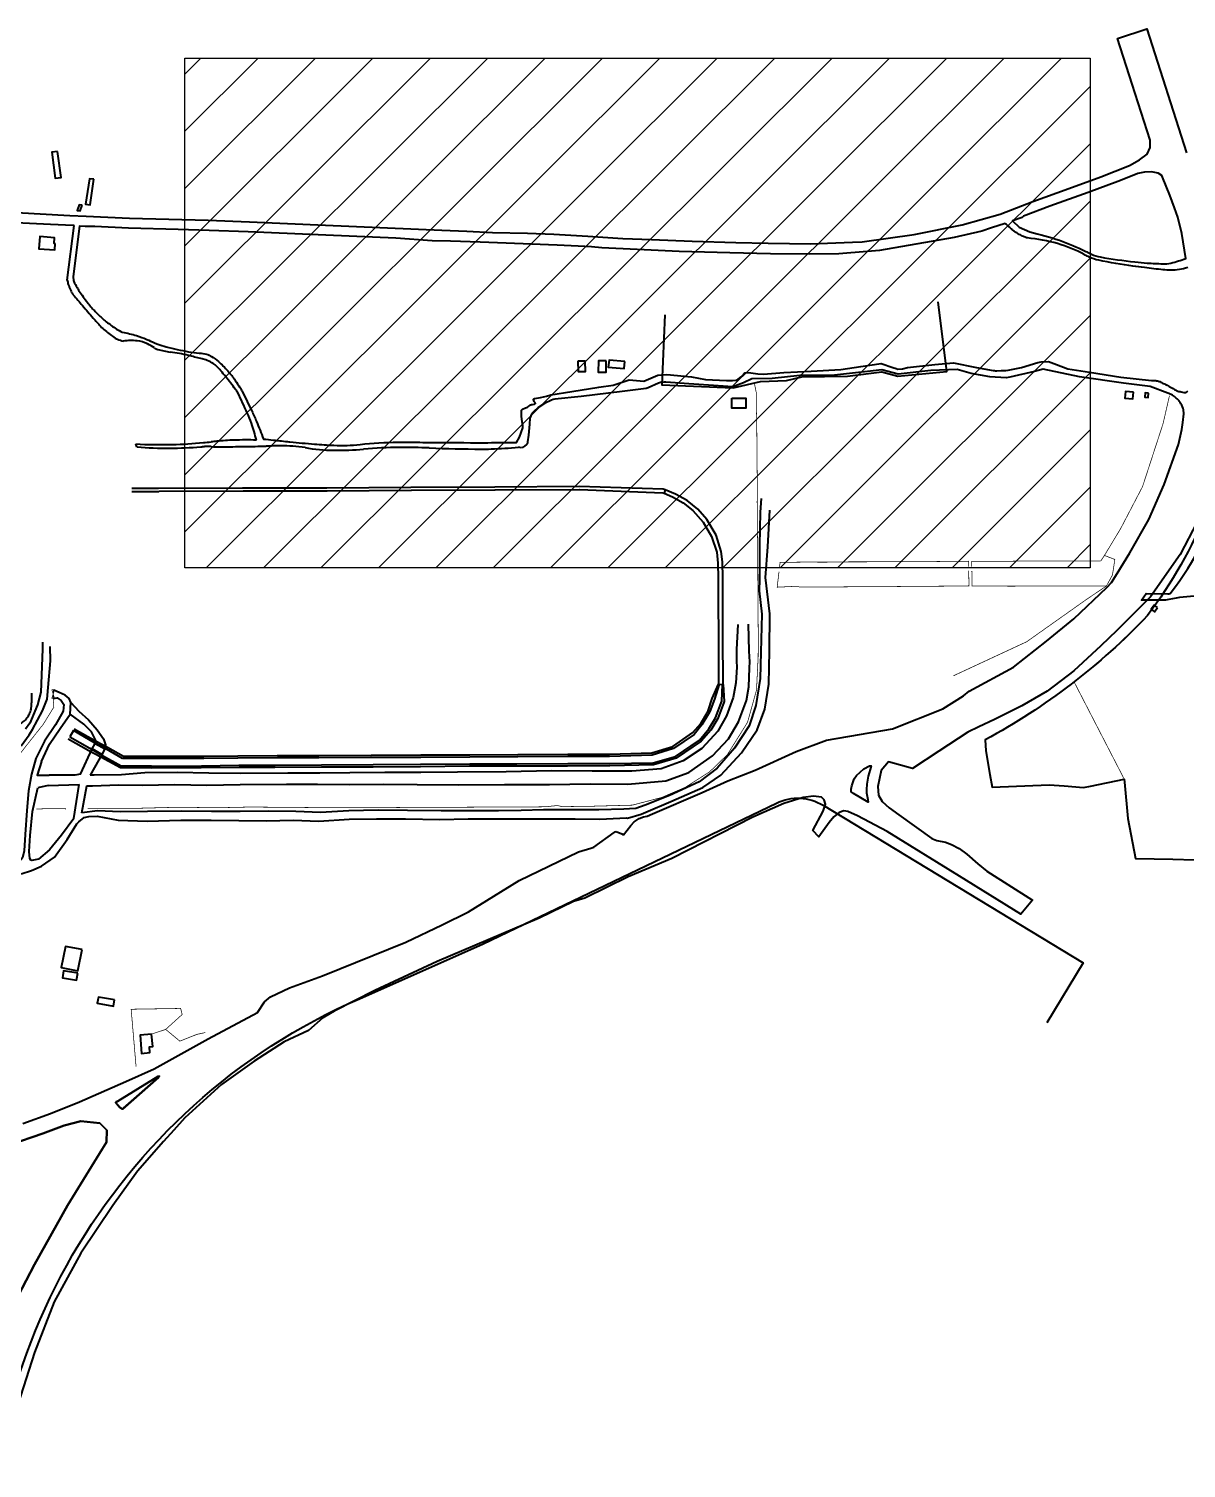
# Model space of a CAD drawing. Header units: metres. Extents: x 428 to 3974, y -4076 to 3914.
# Drawn here: x 1113.618 to 1114.333, y -369.498 to -368.608 of the extents above; entities that cross this region are included whole.
import ezdxf

# ---------------------------------------------------------------- set-up
doc = ezdxf.new("R2010")
doc.units = ezdxf.units.M
doc.header["$MEASUREMENT"] = 0
for name, pattern in [('CONTINOUS', [0]), ('DASHED', [0.75, 0.5, -0.25]), ('HIDDEN', [9.524999999999995, 6.349999999999998, -3.174999999999998])]:
    doc.linetypes.add(name, pattern=pattern)
for name, color, linetype, lineweight in [('C-BLDG', 253, 'Continuous', 5), ('C-FENC-AIRF-LEAS', 253, 'Continuous', 0), ('C-FENC-AIRF-SECU', 253, 'DASHED', 0), ('C-NTWK-WATR-AIRF', 253, 'HIDDEN', 0), ('C-ROAD-AIRF', 253, 'Continuous', 5), ('C-ROAD-LAND', 253, 'Continuous', 9)]:
    doc.layers.add(name, color=color, linetype=linetype, lineweight=lineweight)
doc.layers.add('C-HUME PIPE', color=253, linetype='Continuous')
doc.layers.add('Dimension', color=7, linetype='Continuous')

msp = doc.modelspace()

# ---------------------------------------------------------------- hatches: boundary and pattern name
at = {"layer": 'Dimension'}
h = msp.add_hatch(dxfattribs=at)
h.set_pattern_fill('ANSI31', color=210, scale=0.2, style=0)
h.set_pattern_definition([(45, (-2541110.406801895, -12257909.286841), (-0.0176776695296637, 0.0176776695296637), [])])
h.paths.add_polyline_path([(1113.713943310705, -368.6260957563182), (1114.273791021825, -368.6260957563182), (1114.273791021825, -368.9412153934946), (1113.713943310705, -368.9412153934946)])

# ---------------------------------------------------------------- linework, layer by layer
at = {"layer": 'C-BLDG', "lineweight": 40}
for points in [[(1113.635381096877, -368.6838438103159), (1113.631753362618, -368.6842914710005), (1113.633880713392, -368.7003560627063), (1113.637508449047, -368.6999084038844)], [(1113.657879692871, -368.7010034864952), (1113.655029923092, -368.7007131671717), (1113.65270903464, -368.7165166011264), (1113.655558802556, -368.7168069223126)], [(1113.650661707759, -368.7170960998346), (1113.648775569066, -368.7168424150159), (1113.647411130737, -368.7203417999854), (1113.649297270827, -368.7205954885293)], [(1113.633936542455, -368.7408829482456), (1113.633257234372, -368.7408321613628), (1113.633488993529, -368.7372085547258), (1113.624305155497, -368.7365449706276), (1113.623760644249, -368.744080862235), (1113.633617248755, -368.7447930539211)], [(1113.957046593442, -368.8136323413064), (1113.957195185959, -368.8200118171235), (1113.961654296513, -368.8199482599457), (1113.961562768925, -368.8135271502842)], [(1113.974576054975, -368.8133008165469), (1113.96966374097, -368.8132818604072), (1113.969646926407, -368.8203534430077), (1113.974559240877, -368.82037240101)], [(1113.986094393205, -368.8137131018748), (1113.976300764732, -368.8128545733354), (1113.97575781019, -368.8171524146755), (1113.985551441457, -368.8180109413524)], [(1114.052095508106, -368.8364966010859), (1114.060741225626, -368.8364556452443), (1114.060769872177, -368.8425034323892), (1114.052124156054, -368.8425443882306)], [(1114.300390769165, -368.8326196933349), (1114.29552889885, -368.8322024310191), (1114.295176236793, -368.8363116199334), (1114.300038112696, -368.8367288766613)], [(1114.309794442631, -368.8333546297808), (1114.307698998038, -368.8330974077988), (1114.307517318424, -368.8357184810748), (1114.309612763483, -368.8359757030566)], [(1114.315352267489, -368.9659154268167), (1114.313239819273, -368.9644399305989), (1114.311363258768, -368.9669625276883), (1114.313475706983, -368.9684380257686)], [(1113.65055792769, -369.1772794706931), (1113.64018936725, -369.1753283349981), (1113.637615126461, -369.1885092185994), (1113.647983681314, -369.1904603524317)], [(1113.647825639132, -369.1919021925141), (1113.639009847209, -369.1903685724546), (1113.638309362247, -369.1948342548867), (1113.647058190681, -369.1963314118046)], [(1113.670518613789, -369.2084763499162), (1113.66063449848, -369.2067308092674), (1113.65991746578, -369.2105127463301), (1113.669934923664, -369.2123084051718)], [(1113.693339520037, -369.2296240145524), (1113.686400417607, -369.2301883196641), (1113.687333396073, -369.241660924833), (1113.692493394386, -369.241030251812), (1113.692213896565, -369.237422585692), (1113.694320523083, -369.2372593788614)]]:
    msp.add_lwpolyline(points, close=True, dxfattribs=at)
msp.add_lwpolyline([(1114.010734423432, -368.7849708313307), (1114.008925154708, -368.8282530309816), (1114.053052523542, -368.830097628962), (1114.069807409212, -368.8261376602759), (1114.085963280774, -368.8254624383708), (1114.095433028318, -368.8232686819692), (1114.123594198745, -368.8227698916754), (1114.144927169099, -368.8200888263245), (1114.154790918246, -368.8227896655162), (1114.185106528826, -368.819921577554), (1114.179710272137, -368.7769186647793)], dxfattribs=at)
msp.add_lwpolyline([(1113.618151250664, -369.7600315662285), (1113.595411008593, -369.5987186769207, -0.3273253152927296), (1113.821935492471, -369.2076934093794), (1113.898523672852, -369.1736717915347), (1114.079765158608, -369.0867036378195, -0.2531542329101115), (1114.108588455148, -369.0881025141289), (1114.269407282021, -369.1854644438436), (1114.246971989419, -369.2225222347489)], format="xyb", dxfattribs=at)
at = {"layer": 'C-FENC-AIRF-LEAS', "lineweight": 40}
msp.add_lwpolyline([(1114.365526148021, -368.8334496787001, -0.1273841617458108), (1114.309120836571, -368.9708734845926, -0.0785413492883504), (1114.208830478038, -369.0476533679476), (1114.209233386345, -369.0544967970063), (1114.211659338228, -369.0690181983819), (1114.213114012401, -369.0769258981754), (1114.248337496441, -369.0755008628777), (1114.257698148392, -369.0760932548155), (1114.269665447432, -369.0771266447564), (1114.273893532712, -369.0763621257802), (1114.29472737284, -369.0718782248159), (1114.295024305485, -369.0738056881537), (1114.297064775504, -369.0962751491179), (1114.301652885411, -369.1210689714362), (1114.324704589691, -369.12149333043), (1114.351543945163, -369.1222455522229)], format="xyb", dxfattribs=at)
at = {"layer": 'C-FENC-AIRF-SECU', "lineweight": 40, "ltscale": 0.2, "const_width": 0.0004332, "flags": 128}
for points in [[(1114.066099408917, -368.8271420041283), (1114.067380617741, -368.8333743104895), (1114.06739221783, -368.8437106760404), (1114.067617346436, -368.8566350715419), (1114.067743549958, -368.872154185753), (1114.067875489961, -368.8852358723243), (1114.067851181976, -368.9009322619249), (1114.067948288187, -368.9163007198085), (1114.068163197856, -368.9289811888893)], [(1114.18910041302, -369.008085493203), (1114.234450508743, -368.9870075585503), (1114.270744797211, -368.9613191655091), (1114.283744631238, -368.9525318538953), (1114.287479563053, -368.9457327893189), (1114.288954039473, -368.9361167347244), (1114.282519361373, -368.9336578289231), (1114.292467874843, -368.9171765932997), (1114.306061439119, -368.8911368141134), (1114.318804444182, -368.8520166950483), (1114.322717328924, -368.8348648233523)], [(1114.068355437737, -368.9674746116807), (1114.068163197856, -368.9289811888893)], [(1114.081636240609, -368.9410630485227), (1114.082001892287, -368.937910519745), (1114.097390410393, -368.9377653544952), (1114.110510146148, -368.9378112798741), (1114.117119498919, -368.937617404591), (1114.133068427812, -368.9375945052316), (1114.146468628566, -368.9375532290151), (1114.166012093328, -368.9372478297163), (1114.181230505366, -368.937404260244), (1114.198301764108, -368.9374584222396), (1114.198658245053, -368.9371965082546), (1114.198591987971, -368.9406312892397)], [(1114.282519361373, -368.9336578289231), (1114.280301980577, -368.9370169511249)], [(1114.198596385676, -368.9431411365231), (1114.198787342194, -368.9524366485139), (1114.188502443392, -368.9525965416988), (1114.168237150084, -368.9527300728669), (1114.151726274188, -368.9528802318682), (1114.134633885599, -368.9529910965075), (1114.123905671663, -368.9530418591758), (1114.101715712711, -368.9532353433033), (1114.093968136605, -368.9531244749386), (1114.09225132912, -368.9526962900718), (1114.080220015623, -368.9532732313683), (1114.08132860893, -368.9437153192421)], [(1114.28019516626, -368.9370103405972), (1114.254657076575, -368.9370975459178), (1114.233823603854, -368.9370587544699), (1114.215766386497, -368.9373739903976), (1114.200418087557, -368.9372402692397), (1114.200487529296, -368.9405652528813)], [(1114.283744557198, -368.9525313286294), (1114.265695980653, -368.9524459747781), (1114.258443194344, -368.9525198100318), (1114.24882178837, -368.9524701351484), (1114.234849158112, -368.9525794426164), (1114.225765665896, -368.9526423329672), (1114.208356567561, -368.9525779096593), (1114.20073566157, -368.952445607837), (1114.200543667093, -368.9432529809137)], [(1113.683054613784, -369.0900208076646), (1113.710135745253, -369.0893120860865), (1113.733763949383, -369.0896481501122), (1113.754046370178, -369.0892010891994), (1113.781002159133, -369.0894110670497), (1113.803128483143, -369.0896064585259), (1113.831448409144, -369.0896174835225), (1113.86013755146, -369.0893540719708), (1113.881043420076, -369.0893240051528), (1113.899578593574, -369.0892355891128), (1113.915330387089, -369.0891623666694), (1113.921517653759, -369.0892154483308), (1113.936964978833, -369.089032931458), (1113.944280163754, -369.0882667845299), (1113.947424753938, -369.0889471231212), (1113.965472620349, -369.0887092540224), (1113.990719429586, -369.0880227239986), (1114.008906201362, -369.0832565279861), (1114.023471841026, -369.076962638851), (1114.038428912774, -369.0674375856479), (1114.049447063725, -369.0567535070886), (1114.061884811051, -369.0368126707335), (1114.067434771355, -369.0168975947608), (1114.068466713555, -368.9960647860726), (1114.068496751036, -368.9803968874922), (1114.068355437737, -368.9674746116807)], [(1113.631805875241, -369.0166965892722), (1113.633538653046, -369.0167056417276)], [(1114.29472737284, -369.0718782248159), (1114.263765039291, -369.0118358174523)], [(1113.632644224815, -369.0220691992154), (1113.633046593886, -369.0274190662612), (1113.626556640394, -369.0379798991788), (1113.615309098638, -369.0521823300232), (1113.608859015997, -369.0604732727816), (1113.595155765205, -369.0676612390388), (1113.583646128788, -369.0736006090601), (1113.576693104017, -369.0772003030588), (1113.556255853172, -369.0774382597019), (1113.540913955677, -369.0775526428779), (1113.520374817677, -369.0776964558472), (1113.499085913315, -369.0778556691666), (1113.478351112824, -369.0779066180993), (1113.455041204016, -369.0780705345978), (1113.43650209568, -369.0781377444229), (1113.415460443959, -369.0782015567829), (1113.394231236443, -369.078361060675), (1113.375841428895, -369.0784361196867), (1113.352541175574, -369.0785330740919), (1113.331785647567, -369.0786476807852), (1113.225333496365, -369.0791534578611), (1113.225573968977, -369.2022344639708), (1113.225595956105, -369.211550172623), (1113.225767597925, -369.22650761364), (1113.225790871676, -369.2419814432224), (1113.22596912542, -369.2469044013133), (1113.226116146329, -369.2570489758809), (1113.226223982308, -369.2708208171834), (1113.226076003998, -369.2827936673721)], [(1113.633510610457, -369.0220737273057), (1113.631777835447, -369.0220646748503)], [(1113.640630819272, -369.0903120173325), (1113.631563155349, -369.0901355447431), (1113.622305569142, -369.0904149135759)], [(1113.653976943712, -369.0900666175593), (1113.666816319708, -369.0900850353946), (1113.683054613784, -369.0900208076646)], [(1113.683902178794, -369.2498064825495), (1113.680852079667, -369.2142154148032), (1113.71143844388, -369.2137074789217), (1113.71238164594, -369.2174702027996), (1113.702198486212, -369.2266823055406), (1113.710955991312, -369.233949963208), (1113.721466659937, -369.2297595685532), (1113.726665276006, -369.2286259738912)], [(1113.69333944134, -369.2296234948743), (1113.702198486212, -369.2266823055406)]]:
    msp.add_lwpolyline(points, dxfattribs=at)
msp.add_lwpolyline([(1114.208830478038, -369.0476533679476, 0.07854134928817999), (1114.309120836571, -368.9708734845926, 0.1273841617458662), (1114.365526148021, -368.8334496787001, 0.1273841617458662)], format="xyb", dxfattribs=at)
at = {"layer": 'C-FENC-AIRF-SECU', "linetype": 'CONTINOUS', "lineweight": 40, "ltscale": 0.2, "const_width": 0.0004332, "flags": 128}
for points in [[(1113.633538653046, -369.0167056417276), (1113.631777835447, -369.0220646748503)], [(1113.631805875241, -369.0166965892722), (1113.633510610457, -369.0220737273057)], [(1113.632644224815, -369.0220691992154), (1113.632672263678, -369.0167011117746)]]:
    msp.add_lwpolyline(points, dxfattribs=at)
at = {"layer": 'C-HUME PIPE', "lineweight": 40}
msp.add_lwpolyline([(1113.656843094058, -369.0532918593099), (1113.658632781725, -369.049921835046), (1113.664506135877, -369.0531501045634), (1113.662643950801, -369.0567036980947)], close=True, dxfattribs=at)
at = {"layer": 'C-NTWK-WATR-AIRF', "lineweight": 40}
for points in [[(1114.010984187383, -368.8931589743306), (1114.009699962936, -368.8926218303104), (1113.95779992444, -368.8911055514773), (1113.905738533377, -368.8914790565332), (1113.853708194472, -368.8915587255915), (1113.801745470982, -368.8919543756356), (1113.74966387441, -368.8920400312354), (1113.69780177008, -368.8923222480525), (1113.681246540878, -368.8923095354994)], [(1113.681265561744, -368.8941451462169), (1113.698007632415, -368.8940118311157), (1113.698237271417, -368.8939646894297), (1113.750105134114, -368.893752051722), (1113.801914050612, -368.893677314948), (1113.802080971558, -368.8936665935626), (1113.853878044892, -368.8933393193593), (1113.854004723854, -368.8933282962253), (1113.854175060891, -368.8932748587986), (1113.905731348689, -368.8931404968907), (1113.905929185353, -368.8931172808817), (1113.957811677266, -368.8929308617671), (1113.958019244388, -368.8928877527078), (1114.009580717325, -368.8948708215912), (1114.010307904236, -368.8951617574504)]]:
    msp.add_lwpolyline(points, dxfattribs=at)
at = {"layer": 'C-NTWK-WATR-AIRF', "lineweight": 40, "flags": 128}
msp.add_lwpolyline([(1114.046858028412, -369.0037932863643), (1114.04670852087, -368.9927649555912), (1114.046716091126, -368.9799569288453), (1114.046712285276, -368.9661418890764), (1114.046680860124, -368.952585811), (1114.046637791112, -368.9476394077947), (1114.046416494898, -368.9376809692193), (1114.045539712436, -368.9311854096313), (1114.04241660833, -368.9211810810675), (1114.036810407784, -368.9114455470998), (1114.03112102104, -368.9049473481436), (1114.024629958808, -368.8996365929206), (1114.017345506135, -368.8957570402136), (1114.010984187383, -368.8931589743306), (1114.010307904236, -368.8951617574504), (1114.015451779492, -368.8974129038115), (1114.022076691404, -368.901110751759), (1114.028035312794, -368.9059590270926), (1114.034532885901, -368.9129965959299), (1114.039593906045, -368.9218598457237), (1114.042817799743, -368.9315500280072), (1114.043603436924, -368.9384332804193), (1114.043728846028, -368.9476177936604), (1114.043752227813, -368.9527305087259), (1114.043825649559, -368.9663547354003), (1114.043873828739, -368.9797605836948), (1114.043948020689, -368.9930488823165), (1114.044020189341, -369.0037723185678), (1114.043951942023, -369.0132155774344), (1114.046855575308, -369.0134490674545)], close=True, dxfattribs=at)
for points in [[(1114.046855575308, -369.0134490674545), (1114.047481694627, -369.0240251088699), (1114.043478260185, -369.0344773011466), (1114.039116858408, -369.0416893774827), (1114.033150124267, -369.0484793188234), (1114.017736180123, -369.0589708967318), (1114.003665390793, -369.0630283059736), (1113.976746824007, -369.0636370072325), (1113.950690288, -369.0638929235001), (1113.919427361242, -369.0639083163997), (1113.890111282836, -369.0640134273281), (1113.859813551787, -369.064365027677), (1113.830365768071, -369.0645140802672), (1113.798466071855, -369.0644496625473), (1113.769670384373, -369.06465845203), (1113.747708462547, -369.0647548029383), (1113.724206349715, -369.0648627506753), (1113.708709165822, -369.0650371110252), (1113.693247337263, -369.0650892762651), (1113.674177743398, -369.0649472067316), (1113.662199757896, -369.0583849160185), (1113.65476034572, -369.054516593199), (1113.641924963236, -369.0471948890199)], [(1113.645149871144, -369.0418785141965), (1113.642973808009, -369.0457777811398), (1113.655382858027, -369.0528102053513), (1113.663178842883, -369.0572919959387), (1113.674645220298, -369.0637070352395), (1113.693432222955, -369.0636705162187), (1113.708936832748, -369.0638362860491), (1113.724357249584, -369.0637409111669), (1113.747475687317, -369.0633360503425), (1113.76992876492, -369.0632533731123), (1113.798431039691, -369.0630241280605), (1113.830409234758, -369.0629529340376), (1113.859786329228, -369.0627620464375), (1113.890219052691, -369.0625460652818), (1113.919284667723, -369.0624957235714), (1113.950773588284, -369.0623616336097), (1113.976802545037, -369.0622052421977), (1114.00347523009, -369.0618294237365), (1114.017288525492, -369.0579451864769), (1114.032256849013, -369.0477891622295), (1114.038020020254, -369.0409467911532), (1114.04203663617, -369.0340190159341), (1114.045994980163, -369.0237255172988), (1114.046369713168, -369.0134416802039)], [(1114.044411966946, -369.0133339150061), (1114.041482581194, -369.0225333219578), (1114.038590135421, -369.0302114712258), (1114.037812085725, -369.0314771590938), (1114.03373220041, -369.038353624027), (1114.028817335512, -369.0443042108973), (1114.016197557464, -369.0529471563359), (1114.002847662564, -369.0570919646133), (1113.976509666439, -369.0579417126436), (1113.950836853959, -369.0580535495838), (1113.919819897875, -369.058221057262), (1113.890217152793, -369.058381343465), (1113.859900425091, -369.0585279280504), (1113.829062962342, -369.0585793649962), (1113.796879516352, -369.0587722009232), (1113.771272759787, -369.058843804728), (1113.746821354978, -369.0589066280236), (1113.725756307035, -369.0591742789556), (1113.708334475659, -369.0591904299517), (1113.693216629695, -369.0592401644399), (1113.675557199303, -369.0592425802906), (1113.665554141994, -369.0534366259535), (1113.658197150003, -369.0494777543654), (1113.645149871144, -369.0418785141965)], [(1113.645529989522, -369.0407774673959), (1113.659119093228, -369.0484662747194), (1113.666151636649, -369.052185811307), (1113.676097909823, -369.0577784573844), (1113.693093285333, -369.0577378442695), (1113.708240061436, -369.0577726384809), (1113.725765276138, -369.057643620502), (1113.746736915219, -369.0575585236957), (1113.771132390383, -369.0573995245804), (1113.796853727564, -369.0573159551432), (1113.829233032088, -369.0571655595859), (1113.859823245924, -369.0569587836226), (1113.890183936242, -369.0568665174951), (1113.919818453859, -369.0566712321897), (1113.950893632971, -369.0565822070648), (1113.976482772171, -369.0564756525864), (1114.00262982668, -369.0557530505766), (1114.015625411082, -369.0516949521561), (1114.028019049573, -369.0431633053531), (1114.032920584917, -369.0375545734724), (1114.036957061287, -369.031016996335), (1114.037562338073, -369.0298115706256), (1114.040073902249, -369.0220899155547), (1114.043951942023, -369.0132155774344)]]:
    msp.add_lwpolyline(points, dxfattribs=at)
at = {"layer": 'C-NTWK-WATR-AIRF', "lineweight": 40}
msp.add_lwpolyline([(1113.619230572037, -369.0187696816583), (1113.61925930101, -369.0248344114233, -0.4712000863091367), (1113.603656818062, -369.0394687710514, -15.12577701606584)], format="xyb", dxfattribs=at)
at = {"layer": 'C-ROAD-AIRF', "lineweight": 40}
msp.add_lwpolyline([(1114.337890649117, -368.958867596667, 0.0360986253520383), (1114.320236370802, -368.9612317143191), (1114.305401177048, -368.9613019863327), (1114.308372889548, -368.95709548166), (1114.321668097187, -368.957468969952, 0.2436336051842627), (1114.323821276329, -368.9564292097648, 0.0757230715724643), (1114.357425139189, -368.8937024345805, -0.3244766693511961)], format="xyb", dxfattribs=at)
for points in [[(1113.61284437114, -369.0514190627446), (1113.617700769469, -369.0446288364192), (1113.619813949238, -369.0412896538337), (1113.625989536192, -369.029619036447), (1113.62902044728, -369.0224024785866), (1113.62944739116, -369.0153780320844), (1113.630889019832, -368.9988887908121), (1113.630846623234, -368.9899228608419)], [(1113.626148090601, -368.9872897772302), (1113.626122762352, -368.9915651010533), (1113.624913910307, -369.0181374663671), (1113.622967001885, -369.0260953067054), (1113.618190499391, -369.037255492266), (1113.615517998948, -369.041094716843)]]:
    msp.add_lwpolyline(points, dxfattribs=at)
at = {"layer": 'C-ROAD-LAND', "lineweight": 40}
for p, q in [((1113.63093822952, -368.7290036065688), (1113.600951062418, -368.727572323959)), ((1113.645007558536, -368.7295914685537), (1113.63093822952, -368.7290036065688)), ((1113.641301870715, -368.7633584702571), (1113.645581096779, -368.7297000197877)), ((1113.645031096782, -368.7296507043948), (1113.645007558536, -368.7295914685537)), ((1113.645581096779, -368.7297000197877), (1113.645031096782, -368.7296507043948)), ((1114.13611559467, -368.819967596065), (1114.115574650835, -368.8220938855966)), ((1114.144932384506, -368.8189003227462), (1114.13611559467, -368.819967596065)), ((1114.155057290472, -368.8215850295683), (1114.144932384506, -368.8189003227462)), ((1114.175230916027, -368.8193250058402), (1114.155057290472, -368.8215850295683)), ((1114.191520923186, -368.8187386563231), (1114.175230916027, -368.8193250058402)), ((1114.200234999318, -368.8212185429593), (1114.191520923186, -368.8187386563231)), ((1114.239196224972, -368.8198549879899), (1114.224037987083, -368.8233553322216)), ((1114.244604072436, -368.818537784945), (1114.239196224972, -368.8198549879899)), ((1114.267177247811, -368.8231341580113), (1114.244604072436, -368.818537784945)), ((1114.000389560494, -368.8299521433373), (1113.999142639708, -368.8305192368288)), ((1114.006745601441, -368.8271010426988), (1114.000389560494, -368.8299521433373)), ((1114.008167457204, -368.8267433123847), (1114.006745601441, -368.8271010426988)), ((1114.010227504089, -368.8264542410334), (1114.008167457204, -368.8267433123847)), ((1114.011315566391, -368.8264796158481), (1114.010227504089, -368.8264542410334)), ((1114.025542951092, -368.8274659609606), (1114.011315566391, -368.8264796158481)), ((1114.040834880337, -368.8286121731808), (1114.025542951092, -368.8274659609606)), ((1114.052702223785, -368.829382287543), (1114.040834880337, -368.8286121731808)), ((1114.059411111656, -368.8268908487817), (1114.052702223785, -368.829382287543)), ((1114.064475038923, -368.8244218772461), (1114.059411111656, -368.8268908487817)), ((1114.077058077693, -368.8243183979948), (1114.064475038923, -368.8244218772461)), ((1114.094149951726, -368.8223925700595), (1114.077058077693, -368.8243183979948)), ((1114.115574650835, -368.8220938855966), (1114.094149951726, -368.8223925700595)), ((1114.211616573758, -368.8231382055392), (1114.200234999318, -368.8212185429593)), ((1114.221815037444, -368.8238253334721), (1114.211616573758, -368.8231382055392)), ((1114.224037987083, -368.8233553322216), (1114.221815037444, -368.8238253334721)), ((1114.294297155827, -368.8271553779205), (1114.267177247811, -368.8231341580113)), ((1114.310707089394, -368.8292656729182), (1114.294297155827, -368.8271553779205)), ((1114.321651689145, -368.8333219235947), (1114.310707089394, -368.8292656729182)), ((1113.940765496712, -368.837573310565), (1113.936324264291, -368.8396130187621)), ((1113.941656891625, -368.8371544091215), (1113.940765496712, -368.837573310565)), ((1113.942714885246, -368.8369673343558), (1113.941656891625, -368.8371544091215)), ((1113.958976314306, -368.8352834360858), (1113.942714885246, -368.8369673343558)), ((1113.984458960496, -368.8323561290463), (1113.958976314306, -368.8352834360858)), ((1113.999142639708, -368.8305192368288), (1113.984458960496, -368.8323561290463)), ((1113.928633165914, -368.8459283674319), (1113.927401739541, -368.8487423027118)), ((1113.929767447427, -368.8446278164347), (1113.928633165914, -368.8459283674319)), ((1113.932330185916, -368.8424106074681), (1113.929767447427, -368.8446278164347)), ((1113.936324264291, -368.8396130187621), (1113.932330185916, -368.8424106074681)), ((1114.331080697845, -368.8513569461365), (1114.331541947458, -368.8460099661906)), ((1114.331541947458, -368.8460099661906), (1114.331541947458, -368.8460099661906)), ((1113.927143091239, -368.8524259032865), (1113.926502584848, -368.8592430019935)), ((1113.927401739541, -368.8487423027118), (1113.927143091239, -368.8524259032865)), ((1114.328224641174, -368.8650697732528), (1114.33044700408, -368.8558816427549)), ((1114.33044700408, -368.8558816427549), (1114.331080697845, -368.8513569461365)), ((1113.684410672538, -368.8665161824038), (1113.683669021722, -368.8647411896099)), ((1113.925203737706, -368.86509091055), (1113.924106376614, -368.86609695686)), ((1113.925517528686, -368.8647783512433), (1113.925203737706, -368.86509091055)), ((1113.925735665854, -368.8644011525621), (1113.925517528686, -368.8647783512433)), ((1113.925872791927, -368.8639796415526), (1113.925735665854, -368.8644011525621)), ((1113.925925319452, -368.8633638529291), (1113.925872791927, -368.8639796415526)), ((1113.926502584848, -368.8592430019935), (1113.925925319452, -368.8633638529291)), ((1114.319355154313, -368.8897179925998), (1114.328224641174, -368.8650697732528)), ((1113.922021822907, -368.8670786788871), (1113.920311793122, -368.8667937593718)), ((1113.922801641185, -368.8669747451504), (1113.922021822907, -368.8670786788871)), ((1113.923455369562, -368.8665529063155), (1113.922801641185, -368.8669747451504)), ((1113.924106376614, -368.86609695686), (1113.923455369562, -368.8665529063155)), ((1114.309946699902, -368.9113943932762), (1114.319355154313, -368.8897179925998)), ((1114.298142994191, -368.9319676535388), (1114.309946699902, -368.9113943932762)), ((1114.290337202973, -368.9448149914106), (1114.298142994191, -368.9319676535388)), ((1114.286820490282, -368.9503182565977), (1114.290337202973, -368.9448149914106)), ((1114.263620494302, -368.9729401471277), (1114.283941765684, -368.9534323552807)), ((1114.283941765684, -368.9534323552807), (1114.286820490282, -368.9503182565977)), ((1114.246655686196, -368.9865604864617), (1114.263620494302, -368.9729401471277)), ((1114.226242988273, -369.0026789179257), (1114.246655686196, -368.9865604864617)), ((1114.198992493931, -369.0175082927753), (1114.226242988273, -369.0026789179257)), ((1114.182660132084, -369.0283843858351), (1114.195365877725, -369.0204311313291)), ((1114.195338606737, -369.0203763099571), (1114.198992493931, -369.0175082927753)), ((1114.195365877725, -369.0204311313291), (1114.195338606737, -369.0203763099571)), ((1114.151420175466, -369.0408693647196), (1114.182660132084, -369.0283843858351)), ((1114.110640601624, -369.0478630161097), (1114.151420175466, -369.0408693647196)), ((1114.091888224609, -369.0547791386207), (1114.110640601624, -369.0478630161097)), ((1114.066532533519, -369.0664232654681), (1114.091888224609, -369.0547791386207)), ((1114.049783866756, -369.0729058722218), (1114.066532533519, -369.0664232654681)), ((1114.033770503379, -369.0801230801453), (1114.049783866756, -369.0729058722218)), ((1114.003046781659, -369.0933600591679), (1114.033770503379, -369.0801230801453)), ((1113.991707472034, -369.0983724633416), (1113.994936195105, -369.0962395968098)), ((1113.994936195105, -369.0962395968098), (1113.997595933635, -369.0952394047936)), ((1113.997595933635, -369.0952394047936), (1113.999855577849, -369.0947651473989)), ((1113.999855577849, -369.0947651473989), (1114.003046781659, -369.0933600591679)), ((1113.96694684438, -369.1139526723136), (1113.979462850742, -369.104894770514)), ((1113.979462850742, -369.104894770514), (1113.980113512739, -369.1045283081194)), ((1113.980113512739, -369.1045283081194), (1113.980680979691, -369.1044107491334)), ((1113.980680979691, -369.1044107491334), (1113.984092885997, -369.1058210658093)), ((1113.984092885997, -369.1058210658093), (1113.985296288408, -369.1063406842013)), ((1113.985296288408, -369.1063406842013), (1113.989699970368, -369.100586686488)), ((1113.989699970368, -369.100586686488), (1113.991707472034, -369.0983724633416)), ((1113.957462692536, -369.1169286782106), (1113.965103631276, -369.1145735068431)), ((1113.965103631276, -369.1145735068431), (1113.96694684438, -369.1139526723136)), ((1113.920771235503, -369.134623740073), (1113.957462692536, -369.1169286782106)), ((1113.889379978083, -369.1540342292001), (1113.920771235503, -369.134623740073)), ((1113.873168125186, -369.1620226765235), (1113.889379978083, -369.1540342292001)), ((1113.850625909768, -369.172732532229), (1113.873168125186, -369.1620226765235)), ((1113.799240299403, -369.1935402957906), (1113.850625909768, -369.172732532229)), ((1113.778693042133, -369.2010208295842), (1113.799240299403, -369.1935402957906)), ((1113.766959497608, -369.2064770778825), (1113.778693042133, -369.2010208295842)), ((1113.758984848294, -369.2162349412401), (1113.763280526638, -369.2096300928106)), ((1113.763280526638, -369.2096300928106), (1113.766959497608, -369.2064770778825)), ((1113.728456469156, -369.2325386220774), (1113.758984848294, -369.2162349412401)), ((1113.695117410175, -369.2510803716442), (1113.728456469156, -369.2325386220774)), ((1113.677509426973, -369.2588376516661), (1113.695117410175, -369.2510803716442)), ((1113.648912028312, -369.2714668775161), (1113.677509426973, -369.2588376516661)), ((1113.631060989477, -369.2786429582347), (1113.648912028312, -369.2714668775161)), ((1113.613925504867, -369.2848653311094), (1113.631060989477, -369.2786429582347))]:
    msp.add_line(p, q, dxfattribs=at)
for points in [[(1113.609971931107, -368.7216879205961), (1113.642952191081, -368.7235614063402), (1113.652943898827, -368.7238461787065), (1113.679755199604, -368.7251894345691), (1113.728492434971, -368.7264114825239), (1113.754012888666, -368.7274248620679), (1113.800930309944, -368.7294306123813), (1113.872891629949, -368.7325244305839), (1113.888363020863, -368.7331462411393), (1113.904273758545, -368.733923508059), (1113.92592179067, -368.7344590502044), (1113.942122228812, -368.7350503506323), (1113.963082745109, -368.7362394483944), (1113.984807226244, -368.7376079170217), (1114.002545420915, -368.7383386848678), (1114.027575106263, -368.739379259031), (1114.054653034914, -368.7401429640313), (1114.074703998767, -368.7406549046), (1114.100939897723, -368.7409020068308), (1114.126831383347, -368.7400031315346), (1114.132792507667, -368.7396667825242), (1114.164873619932, -368.7352971902301), (1114.194544375311, -368.7291856819947), (1114.218002088737, -368.7225611956974), (1114.238233643487, -368.7148792578091), (1114.260538037304, -368.7068556716849), (1114.280232144888, -368.6996324790825), (1114.298065919798, -368.6925490295698), (1114.304261057075, -368.6891062839141), (1114.308911454301, -368.6855213271638), (1114.310717221252, -368.6813295019974), (1114.310725931447, -368.6769832318832), (1114.299561463665, -368.6423336921444), (1114.290631055269, -368.6140345597824), (1114.308671519063, -368.6080325210651), (1114.333309227969, -368.6847693121245)], [(1113.684410672538, -368.8665161824038), (1113.683669021722, -368.8647411896099)], [(1114.339827392619, -368.9128111137261), (1114.329236253999, -368.9330539742668), (1114.311079730183, -368.9592098260482), (1114.290282297317, -368.9801426047644), (1114.280305294223, -368.9895319493671), (1114.263520117286, -369.0049464257618), (1114.247029483221, -369.0174936095437), (1114.231470320277, -369.0266202168723), (1114.214526392422, -369.0351195765843), (1114.204942759029, -369.0396837277522), (1114.198018155895, -369.0429815335383), (1114.180227429509, -369.0547391681184), (1114.163906092658, -369.0652957616558), (1114.14894588701, -369.0612068830242), (1114.144420605521, -369.0666316153665), (1114.142411404658, -369.0765020942499), (1114.142799360115, -369.0818941427578), (1114.145078443359, -369.0858417863211), (1114.149485926978, -369.0897136835565), (1114.155400632784, -369.0940794071366), (1114.175795238834, -369.1085561162045), (1114.178925688747, -369.1098727157523), (1114.184364823527, -369.110995393451), (1114.187883098513, -369.1123101862331), (1114.192728564512, -369.1148109642973), (1114.197547396548, -369.1183217952211), (1114.204183397252, -369.124251676928), (1114.209738599505, -369.1288976671358), (1114.238018245805, -369.1468154175391), (1114.230736378949, -369.1554890463312), (1114.192866127841, -369.1319957899113), (1114.148189492427, -369.1042250136097), (1114.129907246582, -369.0945982134153), (1114.123842372462, -369.0920305868793), (1114.121466011643, -369.0916423632016), (1114.118584290515, -369.0926107021232), (1114.115226837709, -369.0952701701035), (1114.11224884763, -369.0986624268999), (1114.105953163836, -369.1077025702407), (1114.102196506127, -369.1036288572658), (1114.108741820227, -369.0916620569487), (1114.110174455583, -369.0874099193325), (1114.10925843976, -369.0847415274193), (1114.1075765904, -369.0830031803062), (1114.102627860285, -369.0825777037253), (1114.096359444685, -369.0832674635758), (1114.084374558549, -369.0871122835388), (1114.06516508143, -369.0955152383258), (1114.0151587435, -369.1209696738233), (1113.988176517557, -369.1322485694847), (1113.96121691437, -369.1455974841674), (1113.954397825893, -369.1475229935904), (1113.933092915821, -369.1579845288952), (1113.870069074347, -369.184769498389), (1113.831513197996, -369.2026338933218), (1113.806419038582, -369.2153655683807), (1113.799348533988, -369.2195911819298), (1113.790471483856, -369.2274517661144), (1113.775422540862, -369.2343078164567), (1113.756813828271, -369.2463625094106), (1113.736758552395, -369.2608230134657), (1113.713987702872, -369.2813186088761), (1113.707159710951, -369.2890381144543), (1113.700941448003, -369.2960863208581), (1113.684758124776, -369.3144066168178), (1113.669579284634, -369.3355527894755), (1113.649733344462, -369.3649843132307), (1113.633169475846, -369.3951160164734), (1113.621096314765, -369.4264696726759), (1113.605706013176, -369.4746742790749)], [(1113.605899190899, -369.2980179825982), (1113.626350062337, -369.2910264266838), (1113.639502297059, -369.2861472016384), (1113.649658833999, -369.2834620608202), (1113.661413723971, -369.2846965437939), (1113.665756578926, -369.2888762952944), (1113.665556232813, -369.2964718232115), (1113.661376161869, -369.3035012150367), (1113.641407831009, -369.3355939166804), (1113.621181177344, -369.3720261940916), (1113.610696611829, -369.3918142153133)], [(1113.610696611829, -369.3918142153133), (1113.621181177344, -369.3720261940916), (1113.641407831009, -369.3355939166804), (1113.661376161869, -369.3035012150367), (1113.665556232813, -369.2964718232115), (1113.665756578926, -369.2888762952944), (1113.661413723971, -369.2846965437939), (1113.649658833999, -369.2834620608202), (1113.639502297059, -369.2861472016384), (1113.626350062337, -369.2910264266838), (1113.605899190899, -369.2980179825982)]]:
    msp.add_lwpolyline(points, dxfattribs=at)
msp.add_lwpolyline([(1114.327943371977, -368.7245845889856), (1114.325836315654, -368.7188064607043), (1114.322967607431, -368.7108738368561), (1114.318436622522, -368.6997273603639), (1114.318073030464, -368.6986548809518), (1114.315704868078, -368.697234869208), (1114.311584236935, -368.6963902732541), (1114.307258606791, -368.696672165971), (1114.303157107342, -368.6975181086173), (1114.296647298053, -368.7001885717918), (1114.290879347265, -368.7025030760278), (1114.272443800136, -368.7091888880541), (1114.248790611882, -368.7176682392319), (1114.232535709064, -368.723903354462), (1114.231691765968, -368.7246312799116), (1114.225626754012, -368.7268498411586), (1114.22989853229, -368.7307582499643), (1114.236417025696, -368.7336129529585, -0.0285300078615842), (1114.254660934578, -368.738821495529, -0.0306729465482403), (1114.270941432003, -368.7456371078451, -0.0040233147189082), (1114.273651156477, -368.7469994055291, 0.0133415266442701), (1114.274475959964, -368.7473949903807, 0.0613583684613396), (1114.279966675579, -368.7490812169571, 0.0162176644496708), (1114.301401207592, -368.7521666849216, 0.0107709076037052), (1114.308985966626, -368.7528434602727, 0.0084573067708704), (1114.318671192411, -368.7533333489855, 0.0668339053299533), (1114.323614618178, -368.7528381219317, 0.0343210814290455), (1114.332821320179, -368.7499706728566), (1114.330307508256, -368.7346134187837)], format="xyb", close=True, dxfattribs=at)
msp.add_lwpolyline([(1114.333973216262, -368.7556859107872, -0.0782404877193691), (1114.323638221618, -368.7572703754714, -0.0287921968985021), (1114.318716809988, -368.7570238786001, -0.0029777786134909), (1114.30729492744, -368.7557210980166, -0.0047610828650965), (1114.300164573263, -368.7547958048244, -0.0160119403573546), (1114.278983896501, -368.7511471288463, -0.0556696780304277), (1114.273087324012, -368.7492333280106, -0.0222893653533473), (1114.272410984054, -368.7488900834878, 0.0062872783044339), (1114.270054484155, -368.7475977337172, 0.0514650304845267), (1114.25354550676, -368.7408845724722, 0.0483239899515251), (1114.234901428126, -368.737360725384, -0.0101437082177649), (1114.232955334611, -368.7366209088077, -0.0181351251966971), (1114.231891695779, -368.7361461242843, -0.0031615189088247), (1114.229216073077, -368.7348123995771, -0.0163388129041842), (1114.228708674569, -368.7345342675408, -0.0235192633753296), (1114.226970101144, -368.7333924101849, -0.0241982798532359), (1114.22539368169, -368.7321266068329, -0.0036911778511493), (1114.224740413386, -368.7315392533501, 0.0017679970920071), (1114.223381265901, -368.730307769235, 0.0056207773386273), (1114.222613610696, -368.7296326050719, 0.0031661435172293), (1114.221229995504, -368.7284581588765), (1114.221229995504, -368.7284581588765), (1114.221229995504, -368.7284581588765), (1114.212721689507, -368.7311863305231), (1114.206773416042, -368.733069747891), (1114.189645789932, -368.7371204870007), (1114.143520098548, -368.7451737469246), (1114.120836443171, -368.7468863224794), (1114.118408714324, -368.7471443044206), (1114.100126954164, -368.7473660318365), (1114.076109010629, -368.7472034769316), (1114.051022012621, -368.7466005461474), (1114.019567556117, -368.7456646545041), (1113.993593248442, -368.744506243821), (1113.971718085367, -368.743389703538), (1113.96540646385, -368.7428406423141), (1113.95725273145, -368.7424818838199), (1113.944187561884, -368.7417215800096), (1113.928253664072, -368.7411511616965), (1113.912742542471, -368.7405982820501), (1113.896703223135, -368.7400464436223), (1113.878280819297, -368.7392948085626), (1113.867014223613, -368.739088690113), (1113.844550468862, -368.737579528447), (1113.753160009995, -368.73362413628), (1113.729017828494, -368.7327007858266), (1113.709913943797, -368.732146285679), (1113.679245415978, -368.7312104238381), (1113.658339575767, -368.7303137799909), (1113.652468685429, -368.7303175723363), (1113.648987525046, -368.7300054451633), (1113.6449896967, -368.7611873692085, 0.0377509167668509), (1113.645448479704, -368.7643453071077, 0.0141766807284573), (1113.647395122234, -368.7680312508901, 0.0177896911039298), (1113.648696810841, -368.7701552121152, 0.0099712196312784), (1113.651120260261, -368.7736572997828, 0.0093653800393868), (1113.653842676799, -368.7772833390345, 0.0216052194846794), (1113.6581227974, -368.7823040021767, 0.0214463961045404), (1113.662853498846, -368.7869723310878, 0.0211792778628374), (1113.665501359287, -368.7891734356244, 0.0114775693704769), (1113.671727456987, -368.7936960013767, 0.0149923482058204), (1113.67538462197, -368.7955846565029, -0.0221390452723033), (1113.68422782458, -368.7977635154684, -0.0300128654642684), (1113.690550888791, -368.8000419570317, -0.0079730724503357), (1113.695240261402, -368.802146280389, 0.0187573282308533), (1113.697252951465, -368.8029978109707, 0.0299258432364229), (1113.70250264918, -368.8046384288182, 0.0116251427384712), (1113.716309972942, -368.8077233566155, 0.0390482622202099), (1113.72294896971, -368.808513852041, -0.0576491580037244), (1113.727430916294, -368.809217041563, -0.07050912696156), (1113.730482133008, -368.8105489315649, -0.0432318972482903), (1113.734827885307, -368.8137762753477, -0.0294910713549831), (1113.740637918837, -368.8195718323996, -0.0327626298431628), (1113.745180601157, -368.8253987638463, -0.0062446271884208), (1113.748123482238, -368.8298497816731, -0.0166895942776528), (1113.74914732752, -368.8315643279066, -0.0124694037568005), (1113.749726807136, -368.8326773869058, -0.001209929315193), (1113.755381998974, -368.8443057017585, -0.0138026412844798), (1113.758337594006, -368.8508776521493, -0.0085602720164038), (1113.762624182641, -368.8616755197008, 0.0010175873331768), (1113.768823160227, -368.862359654363, 0.0016372827146222), (1113.772678087368, -368.8627643866648, 2.40294432264e-05), (1113.777443634715, -368.8632487228324, 7.14490244275e-05), (1113.779042415689, -368.8634109014828, 0.0057239851709737), (1113.794175225213, -368.8647689672371, 0.0072275411711452), (1113.806184003498, -368.8655337674727, 0.0408734736365657), (1113.822399548158, -368.8650056721826, -0.0283566355769719), (1113.845726229153, -368.863661529701, -0.0024383505676371), (1113.861166741136, -368.86372353157, 0.0011184860816417), (1113.894827118978, -368.863947563078, 0.0032773518717508), (1113.901345633339, -368.8639336379428, 0.0012014137471191), (1113.919126346145, -368.8637363745083), (1113.920933112405, -368.8604257574489), (1113.922950954079, -368.8547797912915), (1113.923055535551, -368.8540696056743), (1113.922916815519, -368.853405166622), (1113.92247902406, -368.8510259261538), (1113.922139939289, -368.8476063797434), (1113.922120351713, -368.8452563697657), (1113.922247165717, -368.8439232168903), (1113.922864734098, -368.8432362249305), (1113.924558994729, -368.8424181865712), (1113.925693205461, -368.8420915158649), (1113.926715368774, -368.8413853870888), (1113.927362078238, -368.8408123927373), (1113.927663735948, -368.8405592257341), (1113.927844450712, -368.8404619844814), (1113.928327100254, -368.8403372505864), (1113.929048845447, -368.8402310760877), (1113.930267640292, -368.8401624860426), (1113.930737629901, -368.8396712450494), (1113.930335237082, -368.838910259511), (1113.930073025539, -368.8383961154332), (1113.929592643767, -368.8372579591533), (1113.929580962188, -368.8371532635946), (1113.929605004281, -368.8370730022152), (1113.929830456987, -368.8367590850403), (1113.9302577557, -368.8365294059922), (1113.933879542533, -368.8360707519759), (1113.937673237078, -368.8351534271796), (1113.940351185292, -368.8343969920834), (1113.953287966452, -368.8323424497804), (1113.969955345053, -368.8296063898314), (1113.978888519477, -368.8283698076567), (1113.988677060135, -368.8249828389098), (1113.997789419159, -368.8258771265109), (1114.006522638626, -368.8222427221199), (1114.011926504221, -368.8217394037356), (1114.02723150225, -368.8232972754349), (1114.035927110255, -368.8249163182636), (1114.048949521869, -368.8254493532887), (1114.052605996277, -368.8254330942591), (1114.054776183698, -368.8252448348512), (1114.056072978671, -368.824690494891), (1114.0580168114, -368.8232126554658), (1114.058921846464, -368.8221692873349), (1114.05980893401, -368.8210737670024), (1114.060448533758, -368.8207746485432), (1114.06167510375, -368.8206062207182), (1114.06384755056, -368.8208138367345), (1114.068212588686, -368.8214458508601), (1114.071655235622, -368.821476526763), (1114.084280011147, -368.8204996923169), (1114.101195976972, -368.8196562288513), (1114.119549490414, -368.8186601588686), (1114.131894183248, -368.8167579027076), (1114.144520066582, -368.8150142843087), (1114.151670015786, -368.8174173908491), (1114.15376892909, -368.8181538900544), (1114.154805159099, -368.818499691989), (1114.157769514616, -368.8182214072158), (1114.160741357501, -368.8175327351502), (1114.177750671185, -368.8156900575568), (1114.189213252529, -368.8145475873907), (1114.203478135071, -368.817428546231), (1114.213706058353, -368.8192463053574), (1114.214537389479, -368.8193772791137), (1114.215128410976, -368.8194561267455), (1114.216100162264, -368.8194291146656), (1114.218720332157, -368.8193690611233), (1114.221467543762, -368.8192470764924), (1114.22293620966, -368.8190738653948), (1114.231268955763, -368.8174148688276), (1114.241312347255, -368.8144487181862), (1114.243483994525, -368.8140214422901), (1114.247998861499, -368.8137897310962), (1114.252986112047, -368.81559882706), (1114.25995233459, -368.8181951197048), (1114.273245425332, -368.8203173635711), (1114.292561095111, -368.8233804146012), (1114.311596854959, -368.8254552224835), (1114.313664142411, -368.8254209330489, -0.0192147864881322), (1114.315857069935, -368.8258871717562, -0.047005803573183), (1114.316722076289, -368.8261949645539, -0.0039496892124742), (1114.319109527763, -368.8273297382704, -0.0040882324104093), (1114.321398270219, -368.8284630498101, -0.0310169341639774), (1114.326067913692, -368.8311988583018, 0.0973386950502814), (1114.32849584743, -368.8322194053044, 0.0072936455578172), (1114.331544869948, -368.8328172603806, 0.0028740041155705), (1114.332227907978, -368.8329337539335, 0.0099139606847064), (1114.332426735103, -368.83296245357, 0.1880147870361584), (1114.332716120776, -368.8328891268184, 0.1148636109192877), (1114.334132089648, -368.8318494690766)], format="xyb", dxfattribs=at)
at = {"layer": 'C-ROAD-LAND', "lineweight": 40, "ltscale": 0.3, "flags": 128}
for points in [[(1114.070259651072, -368.8984015492906), (1114.069787306614, -368.9069779908468), (1114.069337694343, -368.9275635631939), (1114.069358929429, -368.9483908994307)], [(1113.612754745777, -369.130420118775), (1113.619345567558, -369.1283401197006), (1113.625332048066, -369.125719927456), (1113.633366336483, -369.1201259216478), (1113.641212712876, -369.1091834457775), (1113.64718857817, -369.099593935739), (1113.648438493158, -369.0982955808004), (1113.651885263525, -369.0956915861179), (1113.654612759031, -369.0950187968274), (1113.659868363194, -369.0948231930097), (1113.672904979806, -369.0973065292646), (1113.690798932589, -369.0978896340539), (1113.711572319638, -369.0973267333766), (1113.730251335907, -369.0973750764688), (1113.74744705753, -369.0975970050504), (1113.76461945837, -369.0977461582233), (1113.781074467018, -369.097331050988), (1113.796923215869, -369.0979194531401), (1113.815644623149, -369.0965963343342), (1113.83244522139, -369.0964597055872), (1113.850481252089, -369.0964735971947), (1113.871706701718, -369.0968395622631), (1113.889206376295, -369.0964820275267), (1113.907045008052, -369.0965622367521), (1113.923097519573, -369.0965513197889), (1113.937205738291, -369.0963890684952), (1113.955396338269, -369.096491642501), (1113.970624493338, -369.0966796262373), (1113.987138393238, -369.0958402345142), (1113.987651266992, -369.0959953760911), (1113.996109601013, -369.0935192017068), (1113.999079614315, -369.0924462789853), (1114.01455522738, -369.0858029315432), (1114.034200096406, -369.0770339893361), (1114.045458524391, -369.069556612726), (1114.058201935045, -369.0557462630977), (1114.067833570666, -369.0413991624674), (1114.07255771048, -369.0286571068873), (1114.075122509055, -369.0131343325784), (1114.075389330178, -368.9926987702211), (1114.075753793489, -368.9697379937579), (1114.073083582703, -368.9472111037185), (1114.074462427195, -368.9283353110959), (1114.075661870088, -368.9057373127152)], [(1114.069358929429, -368.9483908994307), (1114.069075139142, -368.9555601721813)], [(1114.069075139142, -368.9555601721813), (1114.070779853869, -368.9698619285782)], [(1114.070779853869, -368.9698619285782), (1114.070125723161, -368.9934170006027), (1114.069743066929, -369.0097694715669), (1114.067026710041, -369.0263490883817), (1114.062864475786, -369.0389825405737), (1114.053811910931, -369.0527480749597), (1114.043101770241, -369.0652302859535), (1114.032088675439, -369.0735620485802), (1114.013606982209, -369.081994662266), (1113.998618093688, -369.0881267005762), (1113.992920478709, -369.0900121370514), (1113.988972611163, -369.0903744345714), (1113.98533275574, -369.0905640034189)], [(1114.055805996429, -368.9763860797693), (1114.054975910947, -368.9918964060207), (1114.055003951206, -368.9990527184864), (1114.055270473376, -369.0028111638685), (1114.054695105549, -369.0123953262528), (1114.053055927992, -369.0215687232276), (1114.048962698221, -369.0327334387412), (1114.043549783896, -369.0422474967499), (1114.033614104051, -369.0529200511236), (1114.022097636849, -369.0605997184475), (1114.008426695499, -369.0654827451517), (1113.99037829544, -369.0669393299331), (1113.965926315538, -369.0670406038125), (1113.940666936707, -369.0668203460236), (1113.912757576346, -369.0673827009459), (1113.882582703508, -369.0675484335234), (1113.859985785462, -369.0679166747441), (1113.837673267718, -369.0678838344475), (1113.816123956252, -369.0680073520352), (1113.797520269077, -369.068155624177), (1113.77766331974, -369.0682844558915), (1113.748213444274, -369.0685033334603), (1113.728792960658, -369.0683580471386), (1113.709268773809, -369.0677617212941), (1113.689293252207, -369.0680308977326), (1113.67485329825, -369.0692423397858), (1113.658083550535, -369.0693956112673), (1113.65558244092, -369.0693998040815)], [(1113.656928330097, -369.0760329274644), (1113.673059845712, -369.0754536224713), (1113.687597379457, -369.0757547395488), (1113.707882492706, -369.0753261858782), (1113.727553177062, -369.0756013954242), (1113.748279289245, -369.0753089973887), (1113.776953710146, -369.0750812703927), (1113.796061320599, -369.075133649837), (1113.815735236179, -369.0752621388246), (1113.837139747474, -369.0750675017198), (1113.857749043867, -369.0752037579378), (1113.883293493088, -369.0754328726043), (1113.911745799143, -369.0753148442318), (1113.939498627461, -369.0751726908793), (1113.964703869909, -369.0748625399729), (1113.987954540547, -369.0750978311708), (1114.011383895665, -369.0728968979973), (1114.025530386619, -369.0677465984781), (1114.040291212402, -369.0576431902309), (1114.050066715009, -369.0470109733005), (1114.05634870743, -369.0365260208209), (1114.061239016145, -369.0233012048711), (1114.06277198521, -369.0148412550052), (1114.06313294768, -369.0031924249788), (1114.063243514761, -368.9995172156205), (1114.062886607736, -368.9928589018245), (1114.062466006163, -368.9761319833059)], [(1113.632725245688, -369.0220267513951), (1113.635206327211, -369.0216543378492), (1113.63761319676, -369.0233428815564), (1113.639177140683, -369.0257513953556), (1113.638824410174, -369.029861245509), (1113.634068692937, -369.0383310413172), (1113.627313031252, -369.0485436527242), (1113.621894203961, -369.0591666886767), (1113.619291598811, -369.0689186847022), (1113.617356959633, -369.0791809356023), (1113.616351737078, -369.091282477807), (1113.615380793247, -369.1061943082323), (1113.614653570015, -369.1162620710393), (1113.613590576123, -369.1207007618805), (1113.611090491894, -369.123824453186), (1113.605482439413, -369.1263669954797), (1113.594301687456, -369.1274562163462), (1113.578352409783, -369.1260845439692)], [(1113.625468672156, -369.060975829344), (1113.630359675172, -369.0502632579019), (1113.636870216947, -369.0405834263374), (1113.643081970416, -369.0318268818963), (1113.64360830504, -369.0246181024422), (1113.642504596985, -369.0220112281103), (1113.640144719645, -369.0201199913581), (1113.636302188873, -369.0184621161034), (1113.633143826756, -369.0169118253698)], [(1113.64360830504, -369.0246181024422), (1113.648517592713, -369.029831120949), (1113.654410553068, -369.0353252964279), (1113.659888059735, -369.0414875785071), (1113.663842030704, -369.0469917768797), (1113.665093575973, -369.0507087784072), (1113.664958400089, -369.0521337820401), (1113.664506135877, -369.0531501045634), (1113.662643950801, -369.0567036980947), (1113.658131093621, -369.0647897964527), (1113.65558244092, -369.0693998040815)], [(1113.649495589915, -369.0688695872386), (1113.656843094058, -369.0532918593099), (1113.658632781725, -369.049921835046), (1113.659119093228, -369.0484662747194), (1113.656254181541, -369.042602902483), (1113.651552110348, -369.0380602089872), (1113.643081970416, -369.0318268818963)], [(1113.625468672156, -369.060975829344), (1113.62280817227, -369.0695919936707), (1113.63015221655, -369.0695741960964)], [(1113.649495589915, -369.0688695872386), (1113.645986741312, -369.0694158917477), (1113.63015221655, -369.0695741960964)], [(1113.61780491415, -369.1167318264206), (1113.618496171567, -369.1068433692862), (1113.619835250448, -369.0920602867564), (1113.623111356418, -369.0772999732008)], [(1113.629604986772, -369.0758599212577), (1113.623111356418, -369.0772999732008)], [(1113.629604986772, -369.0758599212577), (1113.648730692822, -369.0751628337612)], [(1113.645466995328, -369.0963288231005), (1113.648730692822, -369.0751628337612)], [(1113.650430641506, -369.0927873833289), (1113.653524452258, -369.0761904737163), (1113.656928330097, -369.0760329274644)], [(1113.645466995328, -369.0963288231005), (1113.637700434211, -369.1065618081202), (1113.630325074211, -369.1155597588231), (1113.623475307502, -369.1214037539621)], [(1113.98533275574, -369.0905640034189), (1113.96993246432, -369.0909329356808), (1113.954291318446, -369.0909538028945), (1113.935766027678, -369.091013120692), (1113.922002937082, -369.0913048723896), (1113.907992468119, -369.091497270595), (1113.890041440628, -369.091530712526), (1113.87252625953, -369.0916333666255), (1113.851625759523, -369.091355508398), (1113.83363218689, -369.0912091417422), (1113.815496802699, -369.0915153475662), (1113.798002580549, -369.0925130641272), (1113.782603717778, -369.0919752421041), (1113.766049347255, -369.091797739472), (1113.748164964277, -369.0919566640814), (1113.730549062971, -369.0919184742679), (1113.71191194085, -369.0918441621771), (1113.690880576517, -369.0919455366393), (1113.67398273097, -369.0921823347171), (1113.660033312995, -369.0914983583798), (1113.650430641506, -369.0927873833289)], [(1113.623475307502, -369.1214037539621), (1113.619487658512, -369.1222500989397), (1113.618845251757, -369.121989574488), (1113.618256000705, -369.1209798811187), (1113.61780491415, -369.1167318264206)]]:
    msp.add_lwpolyline(points, dxfattribs=at)
at = {"layer": 'C-ROAD-LAND', "lineweight": 40}
for points in [[(1114.126336969804, -369.0760183615794), (1114.127842185456, -369.0716734213938), (1114.129294009782, -369.0696344061007), (1114.133856195859, -369.0655106811036), (1114.13722430579, -369.0638127049615), (1114.1383429639, -369.0638089554569), (1114.137777761459, -369.066063136067), (1114.136426426839, -369.0700225291958), (1114.135631167233, -369.075001634862), (1114.135476483401, -369.0783542955478), (1114.135533331331, -369.0804322363991), (1114.135761218514, -369.0824551323613), (1114.136181275263, -369.0844785144737), (1114.136532662339, -369.0861835351399), (1114.12740189293, -369.0808178318848), (1114.126038141452, -369.0797764083554), (1114.125976116765, -369.0782288072813)], [(1113.675539602894, -369.2759514695217), (1113.673864259753, -369.2748811209758), (1113.671088601366, -369.2718459146282), (1113.67252916507, -369.2709999533554), (1113.697326001614, -369.2558500060995), (1113.698425725471, -369.2555576415916), (1113.697770010583, -369.2563687360098)], [(1113.697770010583, -369.2563687360098), (1113.69795671701, -369.2561377866376), (1113.697994004838, -369.256012646686), (1113.697967120349, -369.2558988558312), (1113.69790428774, -369.2558160500785), (1113.697667096179, -369.2557593269457), (1113.697326001614, -369.2558500060995), (1113.67252916507, -369.2709999533554), (1113.671593688331, -369.2715493070145), (1113.671470869701, -369.2719201969167), (1113.671719370313, -369.272535667028), (1113.673864259753, -369.2748811209758), (1113.675147177089, -369.275700755622), (1113.675606590599, -369.2757327819427), (1113.676079681978, -369.2754757145603)]]:
    msp.add_lwpolyline(points, close=True, dxfattribs=at)
for centre, radius, start, end in [((1113.674357021596, -368.7566036211511), 0.0337382694637636, 191.5494642378696, 196.3543060738824), ((1113.655961314119, -368.7620018406024), 0.0145668634689277, 196.3543060738824, 203.6695597039167), ((1113.759246075429, -368.7167283801546), 0.1273384401955227, 203.6695597039167, 205.243748470699), ((1113.646278380319, -368.7699923480113), 0.00244348292075, 205.243748470699, 216.6260044544082), ((1113.661388181519, -368.7587601842543), 0.0212707914938145, 216.6260044544082, 219.9412615769077), ((1114.477699790053, -368.0752187354674), 1.085974295819614, 219.9412615769077, 220.4051554598837), ((1114.440101493519, -368.1072232296873), 1.03659900207324, 220.4051554598837, 220.9716330168535), ((1113.998451557845, -368.4907593952676), 0.4516591286977087, 220.9716330168535, 221.8297881865267), ((1113.67923616422, -368.7764689700862), 0.0232569477715043, 221.8297881865267, 231.4877233021026), ((1113.721314974964, -368.723591868039), 0.0908336787498337, 231.4877233021026, 236.3704401827522), ((1113.675192411892, -368.7929342447032), 0.0075530909114653, 236.3704401827522, 248.6197107973587), ((1113.686903061248, -368.7630218455752), 0.0396761533408733, 248.6197107973587, 253.9560292751972), ((1113.680819727849, -368.8341820465585), 0.0333883120094505, 83.59068681243942, 98.40816435789543), ((1113.682321372345, -368.8208140379002), 0.019936225641519, 64.37866337604886, 83.59068681243942), ((1113.67627969747, -368.8334119899382), 0.0339079933683814, 56.0363382596553, 64.37866337604886), ((1113.69948364412, -368.7989635506829), 0.0076265478741255, 236.0363382596557, 253.6809527310007), ((1113.711829105761, -368.7567976230939), 0.0515625908121878, 253.6809527310007, 262.3315661897124), ((1113.689871671512, -368.9198754171093), 0.1129867805740227, 76.49061164900242, 82.33156618971255), ((1113.62328126458, -369.1970456188728), 0.3980439710990893, 75.35280220742168, 76.49061164900242), ((1113.708299338255, -368.8717537356724), 0.0618254680752565, 72.46560248803829, 75.35280220742168), ((1113.720614071373, -368.8327781224807), 0.0209506483644497, 60.9079462649335, 72.46560248803829), ((1113.724551522542, -368.8257016094585), 0.0128524632156364, 46.13592098688329, 60.9079462649335), ((1113.707137854673, -368.8438197842052), 0.0379822091830242, 39.98500766193484, 46.13592098688329), ((1113.569435325354, -368.9593044130315), 0.2177005609639218, 37.41684262851846, 39.98500766193484), ((1113.404358628574, -369.0855917411108), 0.4255437844790194, 36.73589875041976, 37.41684262851846), ((1113.705021053456, -368.8611917050738), 0.0503727973656413, 33.94282963170307, 36.73589875041976), ((1113.037702967781, -369.1739797985365), 0.7868008696699155, 24.67618672151676, 25.67664742365885), ((1114.315129450425, -368.8520832510849), 0.0198627022930328, 61.71522667516287, 70.83029373753544), ((1114.305461456436, -368.8628797793945), 0.0341209689841117, 51.08809849343076, 56.00039136040963), ((1114.317188216276, -368.8483528403749), 0.0154515034816116, 45.07751842256484, 51.08809849343076), ((1114.322895340524, -368.8426302487215), 0.0073694712946016, 30.6541716535188, 45.07751842256484), ((1114.303565324187, -368.8540866712292), 0.0298394284670354, 22.16172030281831, 30.6541716535188), ((1113.69346941439, -368.8726908715627), 0.0651329065874798, 18.59286541340326, 24.67618672151676), ((1114.315896897014, -368.8460830861887), 0.0156452231581345, 0.2677816895682839, 11.99882500669786), ((1113.60339157553, -368.9029929490944), 0.160170966139354, 14.71468069205386, 18.59286541340326), ((1113.699261697378, -368.5198076518436), 0.3452857899066215, 267.4116751855437, 271.1785039593387), ((1113.701297428362, -368.6187654977848), 0.2463070061478833, 271.1785039593387, 275.6386536033077), ((1113.537936053142, -366.9641862420549), 1.908931273123676, 275.6386536033077, 275.781014323089), ((1113.844128292888, -369.9885193223317), 1.130862183292823, 95.59617806297415, 95.78101432308895), ((1113.749181608107, -369.0194977859219), 0.157200225924361, 91.72893245145168, 95.59617806297415), ((1113.752547207191, -369.1310008654554), 0.2687540856639767, 88.77148591459888, 91.72893245145168), ((1113.704451192073, -368.6218718758037), 0.2454637605626732, 265.3170433953068, 270.0532145184022), ((1113.704473129842, -368.6455029940416), 0.2218326336189466, 270.0532145184022, 275.0353499942646), ((1113.689663722083, -368.477428751271), 0.3905580608441168, 275.0353499942646, 275.3575400103652), ((1113.72792584905, -368.9012833202442), 0.0350487234645754, 86.20633116544936, 92.93605268852241), ((1113.735551099196, -368.7862848157247), 0.0802023077484872, 266.2063311654494, 270.5165415470724), ((1113.720039105877, -367.0659374242832), 1.800619632101886, 270.5165415470724, 270.7500894818409), ((1113.660094677374, -362.487674631383), 6.379274843243013, 270.7500894818409, 270.8742891240297), ((1113.745268024873, -368.0694423562099), 0.7968573184841418, 270.8742891240297, 271.3623931482396), ((1113.798079445861, -370.2899391429682), 1.424267405233923, 90.99725420884981, 91.36239314823963), ((1113.774726001449, -368.9483430499395), 0.0824680675269352, 80.48896088619328, 90.99725420884981), ((1113.807491790872, -368.7527712213059), 0.1158295291099307, 260.4889608861904, 269.3521056373586), ((1113.808336635023, -368.6780542025526), 0.1905513254910853, 269.3521056373586, 274.885187517532), ((1113.848196341559, -369.1444246640612), 0.2775193993811783, 90.30096457181844, 94.88518751753195), ((1113.849127679035, -369.3217539118787), 0.4548510936877747, 87.98600995352908, 90.30096457181844), ((1113.914081261396, -367.4747719021698), 1.393272689093366, 267.986009953516, 269.3085544160474), ((1113.898448367506, -368.770121535491), 0.09782872464386999, 269.3085544160474, 272.8549077726014), ((1113.864837221238, -368.0961495621314), 0.7726382754311666, 272.8549077726014, 274.1172603960643)]:
    msp.add_arc(centre, radius, start, end, dxfattribs=at)
at = {"layer": 'Dimension', "color": 210}
msp.add_lwpolyline([(1113.713943310705, -368.6260957563182), (1114.273791021825, -368.6260957563182), (1114.273791021825, -368.9412153934946), (1113.713943310705, -368.9412153934946)], close=True, dxfattribs=at)

doc.saveas('drawing.dxf')
